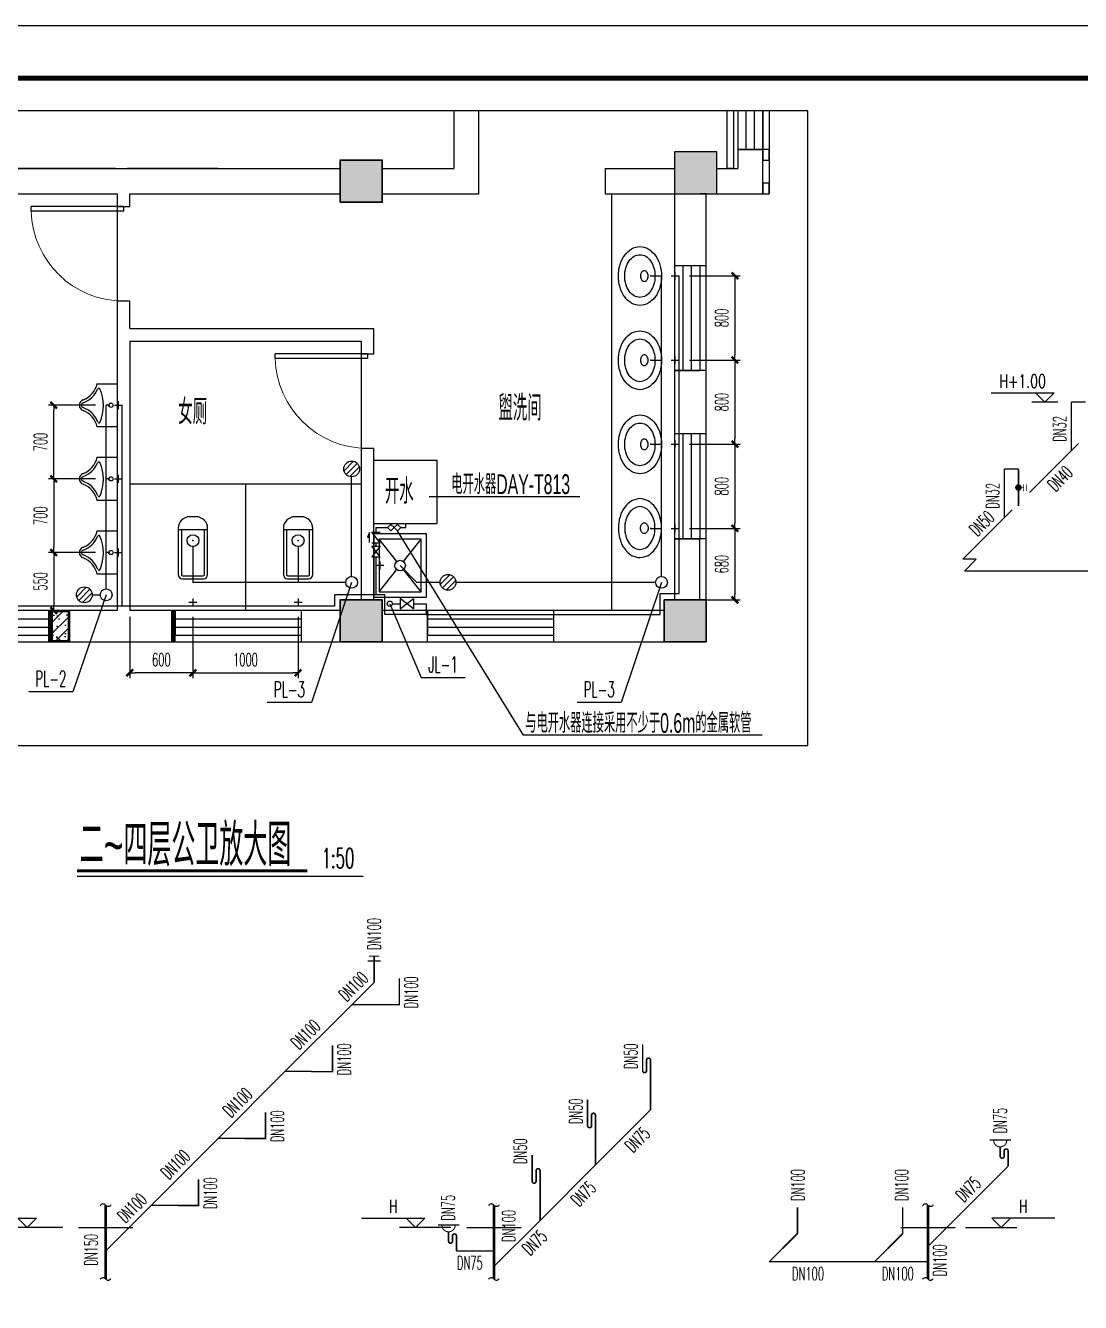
# Model space of a CAD drawing. Header units: inches. Extents: x -1293886 to -986005, y -15154 to 203628.
# Drawn here: x -1178887 to -1158825, y 82162 to 106437 of the extents above; entities that cross this region are included whole.
import ezdxf
from ezdxf.enums import TextEntityAlignment as Align

# ---------------------------------------------------------------- set-up
doc = ezdxf.new("R2010")
doc.units = ezdxf.units.IN
doc.header["$LTSCALE"] = 100
doc.header["$MEASUREMENT"] = 0
doc.linetypes.add('CONTINOUS', pattern=[0])
doc.layers.get('0').update_dxf_attribs({"color": 252})
doc.layers.add('COLU', color=2, linetype='Continuous', lineweight=30)
doc.layers.add('COLU-HATCH', color=7, linetype='Continuous', lineweight=25, true_color=0x5b5b5b)
doc.layers.add('nb-plugin', color=7, linetype='Continuous', true_color=0xffffff)
for name, color, linetype in [('PUB_HATCH', 8, 'Continuous'), ('PUB_WALL', 9, 'Continuous'), ('TK', 142, 'Continuous'), ('W_DIM', 4, 'Continuous'), ('W_DIM_EV', 4, 'Continuous'), ('WCSB', 7, 'Continuous'), ('WP_G', 3, 'Continuous'), ('WP_G_DN', 4, 'Continuous'), ('WP_G_LGBH', 4, 'Continuous'), ('WP_G_PJ', 7, 'Continuous'), ('WP_P', 2, 'Continuous'), ('WP_P_DN', 4, 'Continuous'), ('WP_P_LGBH', 4, 'Continuous'), ('WP_P_PJ', 7, 'Continuous'), ('WP_P_PJ_DN', 4, 'Continuous'), ('WZ', 6, 'Continuous')]:
    doc.layers.add(name, color=color, linetype=linetype)
doc.styles.add('C3', font='SIMPLEX.SHX', dxfattribs={"width": 0.7, "bigfont": 'HZTXT.SHX'})
doc.styles.add('DIM_FONT', font='bzxw.shx', dxfattribs={"width": 0.55, "bigfont": 'bzhz.shx'})
doc.styles.add('DXF', font='bzxw.shx', dxfattribs={"width": 0.7, "bigfont": 'bzhz.shx'})
doc.styles.add('HZ', font='SIMPLEX.SHX', dxfattribs={"width": 0.55, "bigfont": 'HZTXT.SHX'})
doc.styles.add('HZ2', font='ROMAND.SHX', dxfattribs={"width": 0.7, "bigfont": 'HZTXT.SHX'})
doc.styles.get("Standard").update_dxf_attribs({"font": 'txt.shx', "bigfont": 'bzhz.shx'})
doc.dimstyles.new('ISO-25$0', dxfattribs={"dimtxt": 150, "dimasz": 30, "dimexe": 0, "dimexo": 0, "dimgap": 50, "dimtad": 1, "dimdec": 0, "dimtxsty": 'Standard', "dimblk": 'ARCHTICK', "dimcen": 2.5, "dimdle": 20, "dimadec": 0, "dimazin": 0, "dimtfac": 1, "dimtdec": 0, "dimtmove": 0, "dimatfit": 3, "dimldrblk": 'ARCHTICK', "dimfxl": 0, "dimlwe": 25, "dimarcsym": 0})

# ---------------------------------------------------------------- blocks, each defined once
blk = doc.blocks.new('$LIGUAN')
at = {"color": 0, "linetype": 'Continuous'}
blk.add_circle((0, 0), 0.5, dxfattribs=at)
at = {"color": 0, "flags": 1}
for tag in ['THICK', 'BG_D', 'BG_T']:
    blk.add_attdef(tag, (0, 0), '', height=0.0001, dxfattribs=at)
blk = doc.blocks.new('$WC_10')
for p, q in [((-205, 0), (-205, 191)), ((205, 191), (205, 0)), ((205, 0), (-205, 0))]:
    blk.add_line(p, q)
blk.add_circle((0, 60), 20)
for centre, radius, start, end in [((-243, 391), 203, 280.7106, 340.7361), ((-243, 401), 233, 290.4941, 340.7361), ((0, 306), 54, 90.2223, 160.7361), ((0, 316), 24, 90.5002, 160.7361), ((0, 306), 54, 19.2639, 89.7777), ((0, 316), 24, 19.2639, 89.4998), ((243, 401), 233, 199.2639, 248.1394), ((243, 391), 203, 199.2639, 259.2894), ((-158, 173), 10, 110.4941, 246.6675), ((-5, 526), 395, 246.6675, 294.1084), ((152, 175), 10, 294.1084, 68.1394)]:
    blk.add_arc(centre, radius, start, end)
at = {"style": 'HZ', "width": 0.7, "flags": 1}
for tag in ['UNIT', 'WHAT', 'SPEC']:
    blk.add_attdef(tag, (0, 0), '', height=0.001, dxfattribs=at)
blk = doc.blocks.new('$WC_7')
for p, q in [((-39, 281), (-250, 450)), ((250, 450), (39, 281)), ((-39, 219), (-250, 50)), ((250, 50), (39, 219))]:
    blk.add_line(p, q)
for points in [[(-300, 500), (-300, 0), (300, 0), (300, 500)], [(-250, 450), (-250, 50), (250, 50), (250, 450)]]:
    blk.add_lwpolyline(points, close=True)
blk.add_circle((0, 250), 50)
at = {"style": 'HZ', "width": 0.7, "flags": 1}
for tag in ['UNIT', 'WHAT', 'SPEC']:
    blk.add_attdef(tag, (0, 0), '', height=0.01, dxfattribs=at)
blk = doc.blocks.new('$WC_3')
for points in [[(-2, 0, -0.098491), (-109, 16, -0.098491), (-200, 60, -0.098491), (-261, 127, -0.098491), (-282, 205, -0.098491), (-261, 284, -0.098491), (-200, 350, -0.098491), (-109, 394, -0.098491), (-2, 410, -0.098491), (105, 394, -0.098491), (196, 350, -0.098491), (257, 284, -0.098491), (278, 205, -0.098491), (257, 127, -0.098491), (196, 60, -0.098491), (105, 16, -0.098491), (-2, 0, -0.098491)], [(-2, 62, -0.095127), (-80, 73, -0.097034), (-146, 104, -0.099857), (-190, 150, -0.10195), (-206, 205, -0.10195), (-190, 260, -0.099857), (-146, 307, -0.097034), (-80, 338, -0.095127), (-2, 349, -0.095127), (76, 338, -0.097034), (142, 307, -0.099857), (186, 260, -0.10195), (201, 205, -0.10195), (186, 150, -0.099857), (142, 104, -0.097034), (76, 73, -0.095127), (-2, 62, -0.095127)]]:
    blk.add_lwpolyline(points, format="xyb")
blk.add_lwpolyline([(49, 164, 0.12943), (45, 178, 0.10639), (34, 190, 0.084582), (18, 198, 0.073745), (-2, 201, 0.073745), (-22, 198, 0.084582), (-38, 190, 0.10639), (-49, 178, 0.12943), (-53, 164, 0.12943), (-49, 150, 0.10639), (-38, 138, 0.084582), (-22, 130, 0.073745), (-2, 127, 0.073745), (18, 130, 0.084582), (34, 138, 0.10639), (45, 150, 0.12943)], format="xyb", close=True)
at = {"style": 'HZ', "width": 0.7, "flags": 1}
for tag in ['WHAT', 'SPEC', 'UNIT']:
    blk.add_attdef(tag, (-4, 0), '', height=0.001, dxfattribs=at)
blk = doc.blocks.new('$WC_9')
for p, q in [((30, 890), (-30, 890)), ((-140, 780), (-140, 340)), ((-140, 770), (140, 770)), ((-110, 770), (-110, 340)), ((110, 340), (110, 770)), ((140, 340), (140, 780)), ((-100, 330), (100, 330)), ((-100, 300), (100, 300))]:
    blk.add_line(p, q)
for centre, radius, start, end in [((-30, 780), 110, 90, 180), ((30, 780), 110, 0, 90), ((-100, 340), 40, 180, 270), ((-100, 340), 10, 180, 270), ((100, 340), 10, 270, 0), ((100, 340), 40, 270, 0)]:
    blk.add_arc(centre, radius, start, end)
at = {"style": 'HZ', "width": 0.7, "flags": 1}
for tag in ['UNIT', 'WHAT', 'SPEC']:
    blk.add_attdef(tag, (0, 0), '', height=0.001, dxfattribs=at)
blk = doc.blocks.new('$PS001_0')
for p, q in [((-0.485, -0.123), (0.123, 0.485)), ((-0.354, -0.354), (0.354, 0.354)), ((-0.118, -0.486), (0.486, 0.118))]:
    blk.add_line(p, q)
blk.add_circle((0, 0), 0.5)
at = {"style": 'HZ', "width": 0.7, "flags": 1}
for tag, p in [('UNIT', (0, 0)), ('SPEC', (0, -0.002)), ('WHAT', (0, -0.003))]:
    blk.add_attdef(tag, p, '', height=0.001, dxfattribs=at)
blk = doc.blocks.new('$TCHSYS$WIN2D')
for p, q in [((-0.5, 0.5), (0.5, 0.5)), ((-0.5, 0.5), (-0.5, -0.5)), ((0.5, 0.5), (0.5, -0.5)), ((0.5, 0.167), (-0.5, 0.167)), ((0.5, -0.167), (-0.5, -0.167)), ((-0.5, -0.5), (0.5, -0.5))]:
    blk.add_line(p, q)
blk = doc.blocks.new('_FZH')
blk.add_lwpolyline([(-0.5, -0.5), (0.5, -0.5), (0.5, 0.5), (-0.5, 0.5)], close=True)
at = {"layer": 'PUB_HATCH'}
blk.add_solid([(-0.5, -0.5), (0.5, -0.5), (-0.5, 0.5), (0.5, 0.5)], dxfattribs=at)
blk = doc.blocks.new('$DorLib2D$00000001')
for p, q in [((0.45, 0.975), (0.5, 0.975)), ((0.45, 0), (0.45, 0.975)), ((0.5, 0), (0.5, 0.975)), ((0.5, 0), (0.45, 0))]:
    blk.add_line(p, q)
at = {"lineweight": 13}
blk.add_arc((0.475, 0), 0.975, 91.4693, 180, dxfattribs=at)
blk = doc.blocks.new('$PS005_0')
blk.add_point((0, 0))
blk = doc.blocks.new('$VA036_1')
for points in [[(-0.25, -0.25), (0, 0), (-0.25, 0.25), (-0.5, 0)], [(0.25, -0.25), (0.5, 0), (0.25, 0.25), (0, 0)]]:
    blk.add_lwpolyline(points, close=True)
at = {"flags": 1}
for tag in ['UNIT', 'WHAT', 'SPEC']:
    blk.add_attdef(tag, (0, 0), '', height=0.00000236, dxfattribs=at)
blk = doc.blocks.new('$GS001_0')
for p, q in [((-1, 0), (0, 0)), ((-0.5, -0.5), (-0.5, 0.5))]:
    blk.add_line(p, q)
at = {"width": 0.7, "flags": 1}
for tag in ['UNIT', 'SPEC', 'WHAT']:
    blk.add_attdef(tag, (0, 0), '', height=0.001, dxfattribs=at)
blk = doc.blocks.new('$VA002_1')
blk.add_lwpolyline([(-0.5, 0.4), (-0.5, -0.4), (0.5, 0.4), (0.5, -0.4)], close=True)
at = {"style": 'C3', "width": 0.75, "flags": 1}
for tag, p in [('UNIT', (0, 0)), ('SPEC', (0, -0.002)), ('WHAT', (0, -0.003))]:
    blk.add_attdef(tag, p, '', height=0.001, dxfattribs=at)
blk = doc.blocks.new('$GS015_0')
for p, q in [((-1, 0), (0, 0)), ((-0.5, -0.5), (-0.5, 0.5))]:
    blk.add_line(p, q)
at = {"style": 'HZ', "width": 0.7, "flags": 1}
for tag in ['UNIT', 'SPEC', 'WHAT']:
    blk.add_attdef(tag, (0, 0), '', height=0.001, dxfattribs=at)
blk = doc.blocks.new('$GS011_0')
for p, q in [((-1, 0), (0, 0)), ((-0.5, -0.5), (-0.5, 0.5))]:
    blk.add_line(p, q)
at = {"width": 0.7, "flags": 1}
for tag in ['UNIT', 'SPEC', 'WHAT']:
    blk.add_attdef(tag, (0, 0), '', height=0.001, dxfattribs=at)
blk = doc.blocks.new('$PS012_0')
blk.add_point((0, 0))
blk = doc.blocks.new('$dimbk')
blk.add_line((0, 0), (-1, 0))
at = {"const_width": 0.45}
blk.add_lwpolyline([(-0.64, -0.64), (0.64, 0.64)], dxfattribs=at)
blk = doc.blocks.new('*D452')
at = {"layer": 'Defpoints', "color": 0}
for p in [(-1176904, 95397), (-1175704, 95397), (-1176904, 94131)]:
    blk.add_point(p, dxfattribs=at)
at = {"layer": 'W_DIM', "lineweight": -2}
for p, q in [((-1176904, 95197), (-1176904, 94031)), ((-1175704, 95197), (-1175704, 94031)), ((-1175804, 94131), (-1176804, 94131))]:
    blk.add_line(p, q, dxfattribs=at)
at = {"layer": 'W_DIM', "lineweight": -2, "xscale": 100, "yscale": 100, "zscale": 100, "rotation": 180}
blk.add_blockref('$dimbk', (-1176904, 94131), dxfattribs=at)
at = {"layer": 'W_DIM', "lineweight": -2, "xscale": 100, "yscale": 100, "zscale": 100}
blk.add_blockref('$dimbk', (-1175704, 94131), dxfattribs=at)
at = {"layer": 'W_DIM', "color": 0, "insert": (-1176304, 94381), "char_height": 250, "attachment_point": 5, "style": 'HZ'}
blk.add_mtext('600', dxfattribs=at)
blk = doc.blocks.new('*D453')
at = {"layer": 'Defpoints', "color": 0}
for p in [(-1175704, 95397), (-1173704, 95397), (-1173704, 94131)]:
    blk.add_point(p, dxfattribs=at)
at = {"layer": 'W_DIM', "lineweight": -2}
for p, q in [((-1175704, 95197), (-1175704, 94031)), ((-1173704, 95197), (-1173704, 94031)), ((-1175604, 94131), (-1173804, 94131))]:
    blk.add_line(p, q, dxfattribs=at)
at = {"layer": 'W_DIM', "lineweight": -2, "xscale": 100, "yscale": 100, "zscale": 100, "rotation": 180}
blk.add_blockref('$dimbk', (-1175704, 94131), dxfattribs=at)
at = {"layer": 'W_DIM', "lineweight": -2, "xscale": 100, "yscale": 100, "zscale": 100}
blk.add_blockref('$dimbk', (-1173704, 94131), dxfattribs=at)
at = {"layer": 'W_DIM', "color": 0, "insert": (-1174704, 94381), "char_height": 250, "attachment_point": 5, "style": 'HZ'}
blk.add_mtext('1000', dxfattribs=at)
blk = doc.blocks.new('*D454')
at = {"layer": 'Defpoints', "color": 0}
for p in [(-1177355, 97819), (-1178351, 96419), (-1177355, 96419)]:
    blk.add_point(p, dxfattribs=at)
at = {"layer": 'W_DIM', "lineweight": -2}
for p, q in [((-1177555, 97819), (-1178451, 97819)), ((-1178351, 97719), (-1178351, 96519)), ((-1177555, 96419), (-1178451, 96419))]:
    blk.add_line(p, q, dxfattribs=at)
at = {"layer": 'W_DIM', "lineweight": -2, "xscale": 100, "yscale": 100, "zscale": 100}
for p, rotation in [((-1178351, 97819), 90), ((-1178351, 96419), 270)]:
    blk.add_blockref('$dimbk', p, dxfattribs=dict(at, rotation=rotation))
at = {"layer": 'W_DIM', "color": 0, "insert": (-1178601, 97119), "char_height": 250, "attachment_point": 5, "rotation": 90, "style": 'HZ'}
blk.add_mtext('700', dxfattribs=at)
blk = doc.blocks.new('*D455')
at = {"layer": 'Defpoints', "color": 0}
for p in [(-1178351, 99219), (-1177355, 99219), (-1177355, 97819)]:
    blk.add_point(p, dxfattribs=at)
at = {"layer": 'W_DIM', "lineweight": -2}
for p, q in [((-1177555, 99219), (-1178451, 99219)), ((-1178351, 97919), (-1178351, 99119)), ((-1177555, 97819), (-1178451, 97819))]:
    blk.add_line(p, q, dxfattribs=at)
at = {"layer": 'W_DIM', "lineweight": -2, "xscale": 100, "yscale": 100, "zscale": 100}
for p, rotation in [((-1178351, 99219), 90), ((-1178351, 97819), 270)]:
    blk.add_blockref('$dimbk', p, dxfattribs=dict(at, rotation=rotation))
at = {"layer": 'W_DIM', "color": 0, "insert": (-1178601, 98519), "char_height": 250, "attachment_point": 5, "rotation": 90, "style": 'HZ'}
blk.add_mtext('700', dxfattribs=at)
blk = doc.blocks.new('*D456')
at = {"layer": 'Defpoints', "color": 0}
for p in [(-1177555, 96419), (-1178351, 95318), (-1177555, 95318)]:
    blk.add_point(p, dxfattribs=at)
at = {"layer": 'W_DIM', "lineweight": -2}
for p, q in [((-1177755, 96419), (-1178451, 96419)), ((-1178351, 96319), (-1178351, 95418)), ((-1177755, 95318), (-1178451, 95318))]:
    blk.add_line(p, q, dxfattribs=at)
at = {"layer": 'W_DIM', "lineweight": -2, "xscale": 100, "yscale": 100, "zscale": 100}
for p, rotation in [((-1178351, 96419), 90), ((-1178351, 95318), 270)]:
    blk.add_blockref('$dimbk', p, dxfattribs=dict(at, rotation=rotation))
at = {"layer": 'W_DIM', "color": 0, "insert": (-1178601, 95869), "char_height": 250, "attachment_point": 5, "rotation": 90, "style": 'HZ'}
blk.add_mtext('550', dxfattribs=at)
blk = doc.blocks.new('$GS002_0')
for p, q in [((-1, 0), (0, 0)), ((-0.5, -0.5), (-0.5, 0.5))]:
    blk.add_line(p, q)
at = {"width": 0.7, "flags": 1}
for tag in ['UNIT', 'SPEC', 'WHAT']:
    blk.add_attdef(tag, (0, 0), '', height=0.001, dxfattribs=at)
blk = doc.blocks.new('$PS007_0')
blk.add_point((0, 0))
blk = doc.blocks.new('$VA005_1')
for p, q in [((-0.48, 0.6), (0.47, 0.6)), ((0.47, 0.6), (0.03, 0.8)), ((0.03, 0.8), (0.03, 0.59))]:
    blk.add_line(p, q)
blk.add_lwpolyline([(-0.5, 0.4), (-0.5, -0.4), (0.5, 0.4), (0.5, -0.4)])
at = {"width": 0.7, "flags": 1}
for tag in ['UNIT', 'WHAT', 'SPEC']:
    blk.add_attdef(tag, (0, 0), '', height=0.001, dxfattribs=at)
blk = doc.blocks.new('*D457')
at = {"layer": 'Defpoints', "color": 0}
for p in [(-1166459, 101678), (-1166459, 100078), (-1165397, 100078)]:
    blk.add_point(p, dxfattribs=at)
at = {"layer": 'W_DIM', "lineweight": -2}
for p, q in [((-1166259, 101678), (-1165297, 101678)), ((-1165397, 101578), (-1165397, 100178)), ((-1166259, 100078), (-1165297, 100078))]:
    blk.add_line(p, q, dxfattribs=at)
at = {"layer": 'W_DIM', "lineweight": -2, "xscale": 100, "yscale": 100, "zscale": 100}
for p, rotation in [((-1165397, 101678), 90), ((-1165397, 100078), 270)]:
    blk.add_blockref('$dimbk', p, dxfattribs=dict(at, rotation=rotation))
at = {"layer": 'W_DIM', "color": 0, "insert": (-1165647, 100878), "char_height": 250, "attachment_point": 5, "rotation": 90, "style": 'HZ'}
blk.add_mtext('800', dxfattribs=at)
blk = doc.blocks.new('*D458')
at = {"layer": 'Defpoints', "color": 0}
for p in [(-1166459, 100078), (-1166459, 98478), (-1165397, 98478)]:
    blk.add_point(p, dxfattribs=at)
at = {"layer": 'W_DIM', "lineweight": -2}
for p, q in [((-1166259, 100078), (-1165297, 100078)), ((-1165397, 99978), (-1165397, 98578)), ((-1166259, 98478), (-1165297, 98478))]:
    blk.add_line(p, q, dxfattribs=at)
at = {"layer": 'W_DIM', "lineweight": -2, "xscale": 100, "yscale": 100, "zscale": 100}
for p, rotation in [((-1165397, 100078), 90), ((-1165397, 98478), 270)]:
    blk.add_blockref('$dimbk', p, dxfattribs=dict(at, rotation=rotation))
at = {"layer": 'W_DIM', "color": 0, "insert": (-1165647, 99278), "char_height": 250, "attachment_point": 5, "rotation": 90, "style": 'HZ'}
blk.add_mtext('800', dxfattribs=at)
blk = doc.blocks.new('*D459')
at = {"layer": 'Defpoints', "color": 0}
for p in [(-1166459, 98478), (-1166459, 96878), (-1165397, 96878)]:
    blk.add_point(p, dxfattribs=at)
at = {"layer": 'W_DIM', "lineweight": -2}
for p, q in [((-1166259, 98478), (-1165297, 98478)), ((-1165397, 98378), (-1165397, 96978)), ((-1166259, 96878), (-1165297, 96878))]:
    blk.add_line(p, q, dxfattribs=at)
at = {"layer": 'W_DIM', "lineweight": -2, "xscale": 100, "yscale": 100, "zscale": 100}
for p, rotation in [((-1165397, 98478), 90), ((-1165397, 96878), 270)]:
    blk.add_blockref('$dimbk', p, dxfattribs=dict(at, rotation=rotation))
at = {"layer": 'W_DIM', "color": 0, "insert": (-1165647, 97678), "char_height": 250, "attachment_point": 5, "rotation": 90, "style": 'HZ'}
blk.add_mtext('800', dxfattribs=at)
blk = doc.blocks.new('*D460')
at = {"layer": 'Defpoints', "color": 0}
for p in [(-1166459, 96878), (-1166459, 95518), (-1165397, 95518)]:
    blk.add_point(p, dxfattribs=at)
at = {"layer": 'W_DIM', "lineweight": -2}
for p, q in [((-1166259, 96878), (-1165297, 96878)), ((-1165397, 96778), (-1165397, 95618)), ((-1166259, 95518), (-1165297, 95518))]:
    blk.add_line(p, q, dxfattribs=at)
at = {"layer": 'W_DIM', "lineweight": -2, "xscale": 100, "yscale": 100, "zscale": 100}
for p, rotation in [((-1165397, 96878), 90), ((-1165397, 95518), 270)]:
    blk.add_blockref('$dimbk', p, dxfattribs=dict(at, rotation=rotation))
at = {"layer": 'W_DIM', "color": 0, "insert": (-1165647, 96198), "char_height": 250, "attachment_point": 5, "rotation": 90, "style": 'HZ'}
blk.add_mtext('680', dxfattribs=at)
blk = doc.blocks.new('$PS003_1')
for points, const_width in [([(-100, 500), (100, 500)], 20), ([(0, 500), (0, 0)], 30), ([(-125, 407), (125, 407)], 20)]:
    blk.add_lwpolyline(points, dxfattribs=dict(const_width=const_width))
at = {"style": 'HZ', "width": 0.7, "flags": 1}
for tag in ['UNIT', 'WHAT', 'SPEC']:
    blk.add_attdef(tag, (0, 0), '', height=0.001, dxfattribs=at)
blk = doc.blocks.new('$GS015_2')
for points, const_width in [([(0, 0), (0, -700)], 30), ([(0, -350), (100, -350)], 10), ([(100, -290), (100, -420)], 15), ([(150, -290), (150, -420)], 15)]:
    blk.add_lwpolyline(points, dxfattribs=dict(const_width=const_width))
at = {"const_width": 62.5}
blk.add_lwpolyline([(-1, -380, 1), (-1, -317, 1)], format="xyb", close=True, dxfattribs=at)
at = {"flags": 1}
for tag in ['UNIT', 'WHAT', 'SPEC']:
    blk.add_attdef(tag, (0, 0), '', height=0.001, dxfattribs=at)
blk = doc.blocks.new('$BG_1')
blk.add_lwpolyline([(10.23, 1.77), (-1.77, 1.77), (0, 0), (1.77, 1.77)])
at = {"style": 'HZ', "width": 0.7}
blk.add_attdef('BG', text='', height=2.5, dxfattribs=at).set_placement((4.22, 2.77), align=Align.CENTER)
blk = doc.blocks.new('$DGFH')
blk.add_lwpolyline([(0.07, -1.01, -0.575183), (0, 0, 0.604745), (-0.11, 1.01, 16.924828)], format="xyb")
blk = doc.blocks.new('$PS015_1')
at = {"const_width": 30}
blk.add_lwpolyline([(0, 0), (400, 0), (400, 500)], dxfattribs=at)
blk = doc.blocks.new('$PS007_2')
at = {"const_width": 30}
blk.add_lwpolyline([(0, 0), (0, 946, 1), (-75, 946), (-75, 746, -1), (-150, 746), (-150, 1244)], format="xyb", dxfattribs=at)
blk = doc.blocks.new('$PS020_1')
blk.add_line((-348, 500), (52, 500))
for points, const_width in [([(-275, 500, 1.067664), (-25, 500)], 20), ([(0, 0), (0, 288, 1), (-75, 288), (-75, 188, -1), (-150, 188), (-150, 367)], 30)]:
    blk.add_lwpolyline(points, format="xyb", dxfattribs=dict(const_width=const_width))
at = {"style": 'HZ', "width": 0.7, "flags": 1}
for tag in ['UNIT', 'WHAT', 'SPEC']:
    blk.add_attdef(tag, (0, 0), '', height=0.001, dxfattribs=at)
blk = doc.blocks.new('$PS015_3')
at = {"const_width": 30}
blk.add_lwpolyline([(0, 0), (283, 283), (283, 783)], dxfattribs=at)
blk = doc.blocks.new('nb-594-420-1-100-fcad1de8-10a4-49cb-aec2-0e0b03f73acf')
at = {"layer": 'W_DIM', "color": 7, "true_color": 0xffffff}
blk.add_lwpolyline([(0, 0), (0, 42000), (59400, 42000), (59400, 0)], close=True, dxfattribs=at)

msp = doc.modelspace()

# ---------------------------------------------------------------- hatches: boundary and pattern name
at = {"transparency": 33554687}
msp.add_hatch(color=256, dxfattribs=at).paths.add_polyline_path([(-1166543.6, 103238.5), (-1165743.6, 103238.5), (-1165743.6, 104038.5), (-1166543.6, 104038.5)], flags=0)
at = {"layer": 'COLU-HATCH', "transparency": 33554687}
for points in [[(-1172903.6, 103078.5), (-1172103.6, 103078.5), (-1172103.6, 103878.5), (-1172903.6, 103878.5)], [(-1172903.6, 94718.5), (-1172103.6, 94718.5), (-1172103.6, 95518.5), (-1172903.6, 95518.5)], [(-1166743.6, 94718.5), (-1165943.6, 94718.5), (-1165943.6, 95518.5), (-1166743.6, 95518.5)]]:
    msp.add_hatch(color=256, dxfattribs=at).paths.add_polyline_path(points, flags=0)
at = {"layer": 'PUB_WALL'}
h = msp.add_hatch(dxfattribs=at)
h.set_pattern_fill('钢筋混凝土', color=256, scale=60)
h.set_pattern_definition([(45, (-3692837.03, 1427439.95), (-106.066017, 106.066017), []), (50, (-3692837.03, 1427439.95), (430.35611, -37.65128), [45, -495]), (355, (-3692837.03, 1427439.95), (-83.2508, 451.31528), [36, -396]), (100.4514, (-3692801.17, 1427436.8), (347.10563, 413.663725), [38.244114, -420.68527]), (46.1842, (-3692837.03, 1427559.95), (640.34463, -99.31141), [67.5, -742.5]), (96.6356, (-3692783.67, 1427551.7), (560.79762, 584.47072), [57.36617, -631.0278]), (351.1842, (-3692837, 1427559.95), (560.79717, 584.47116), [54, -594]), (21, (-3692777.03, 1427529.95), (358.14423, -241.571334), [45, -495]), (326, (-3692777.03, 1427529.95), (145.9892, 435.09003), [36, -396]), (71.4514, (-3692747.2, 1427509.8), (504.13358, 193.5183), [38.244114, -420.68527]), (37.5, (-3692837.03, 1427439.95), (7.295913, 199.736312), [0, -391.2, 0, -402, 0, -397.5]), (7.5, (-3692837.03, 1427439.95), (157.841722, 236.647027), [0, -229.2, 0, -382.2, 0, -151.5]), (327.5, (-3692970.83, 1427439.95), (320.293462, -13.532923), [0, -150, 0, -468, 0, -621]), (317.5, (-3693030.83, 1427439.95), (349.911702, 60.06299), [0, -195, 0, -310.8, 0, -441])])
h.paths.add_polyline_path([(-1178063.6, 95298.5), (-1178063.6, 94738.5), (-1178423.6, 94738.5), (-1178423.6, 95298.5)])

# ---------------------------------------------------------------- linework, layer by layer
for p, q in [((-1170743.6, 104812.8), (-1170743.6, 103718.5)), ((-1170263.6, 103238.5), (-1170263.6, 104812.8)), ((-1165541.8, 103718.5), (-1165541.8, 104812.8)), ((-1165421.8, 104812.8), (-1165421.8, 103718.5)), ((-1164863.6, 103238.5), (-1164863.6, 104812.8)), ((-1164743.6, 104812.8), (-1164743.6, 103238.6)), ((-1165343.6, 104078.5), (-1165343.6, 103718.5)), ((-1164863.6, 104078.5), (-1165343.6, 104078.5)), ((-1164863.6, 103238.5), (-1164863.6, 104078.5)), ((-1182943.6, 103718.5), (-1176903.6, 103718.5)), ((-1177174.3, 103718.5), (-1180263.6, 103718.5)), ((-1175223.6, 103718.5), (-1176948.4, 103718.5)), ((-1176903.6, 103718.5), (-1172903.6, 103718.5)), ((-1172103.6, 103718.5), (-1170743.6, 103718.5)), ((-1167863.9, 103718.5), (-1167863.9, 103238.5)), ((-1167863.9, 103718.5), (-1166543.6, 103718.5)), ((-1165743.6, 103718.5), (-1165343.6, 103718.5)), ((-1165421.8, 103718.5), (-1165541.8, 103718.5)), ((-1182943.6, 103238.5), (-1177143.6, 103238.5)), ((-1177143.6, 103238.5), (-1177143.6, 102998.5)), ((-1176903.6, 103238.5), (-1172903.6, 103238.5)), ((-1176903.6, 102998.5), (-1176903.6, 103238.5)), ((-1172103.6, 103238.5), (-1170263.6, 103238.5)), ((-1167863.9, 103238.5), (-1166543.6, 103238.5)), ((-1167743.6, 103238.5), (-1167743.6, 95318.5)), ((-1166543.6, 103238.5), (-1166543.6, 101878.4)), ((-1166063.6, 103238.4), (-1166063.6, 103238.5)), ((-1165943.6, 103238.4), (-1166063.6, 103238.4)), ((-1165943.6, 94718.5), (-1165943.6, 103238.5)), ((-1165943.6, 103238.5), (-1164863.6, 103238.5)), ((-1165943.6, 101878.4), (-1165943.6, 103238.4)), ((-1165743.6, 103238.5), (-1164863.6, 103238.5)), ((-1177143.6, 102998.5), (-1177143.6, 101198.5)), ((-1177143.6, 102998.5), (-1176903.6, 102998.5)), ((-1166543.6, 101878.4), (-1166063.6, 101878.4)), ((-1166063.6, 101878.4), (-1165943.6, 101878.4)), ((-1177143.6, 101198.5), (-1177143.6, 100678.5)), ((-1176903.6, 101198.5), (-1177143.6, 101198.5)), ((-1176903.6, 100678.5), (-1176903.6, 101198.5)), ((-1177143.6, 100678.5), (-1177143.6, 95318.5)), ((-1176903.6, 100678.5), (-1172263.6, 100678.5)), ((-1172263.6, 100198.5), (-1172263.6, 100678.5)), ((-1176903.6, 100438.5), (-1176903.6, 95318.5)), ((-1176903.6, 100438.5), (-1172503.6, 100438.5)), ((-1172503.6, 100438.5), (-1172503.6, 100198.5)), ((-1172503.6, 100198.5), (-1172503.6, 98398.5)), ((-1172503.6, 100198.5), (-1172263.6, 100198.5)), ((-1166543.6, 99878.4), (-1166543.6, 98678.4)), ((-1166063.6, 99878.4), (-1166543.6, 99878.4)), ((-1165943.6, 99878.4), (-1166063.6, 99878.4)), ((-1165943.6, 98678.4), (-1165943.6, 99878.4)), ((-1166543.6, 98678.4), (-1166063.6, 98678.4)), ((-1166063.6, 98678.4), (-1165943.6, 98678.4)), ((-1172503.6, 98398.5), (-1172503.6, 95518.5)), ((-1172263.6, 98398.5), (-1172503.6, 98398.5)), ((-1172263.6, 95518.5), (-1172263.6, 98398.5)), ((-1166543.6, 96678.4), (-1166543.6, 95518.5)), ((-1166063.6, 96678.4), (-1166543.6, 96678.4)), ((-1165943.6, 96678.4), (-1166063.6, 96678.4)), ((-1166063.6, 95518.5), (-1166063.6, 96678.4)), ((-1165943.6, 95518.5), (-1165943.6, 96678.4)), ((-1178443.6, 95318.5), (-1178443.6, 95078.5)), ((-1177143.6, 95318.5), (-1178443.6, 95318.5)), ((-1176043.6, 95318.5), (-1176903.6, 95318.5)), ((-1176043.6, 95078.5), (-1176043.6, 95318.5)), ((-1173643.6, 95318.5), (-1173643.6, 94838.5)), ((-1172903.6, 95318.5), (-1173643.6, 95318.5)), ((-1171243.6, 95318.5), (-1172103.6, 95318.5)), ((-1171243.6, 94838.5), (-1171243.6, 95318.5)), ((-1168843.6, 95318.5), (-1168843.6, 94838.5)), ((-1166743.6, 95318.5), (-1168843.6, 95318.5)), ((-1183743.7, 94718.5), (-1165943.6, 94718.5)), ((-1178443.6, 94838.5), (-1178443.6, 94718.5)), ((-1178443.6, 94718.5), (-1176043.6, 94718.5)), ((-1176043.6, 94718.5), (-1176043.6, 94838.5)), ((-1173643.6, 94838.5), (-1173643.6, 94718.5)), ((-1173643.6, 94718.5), (-1172903.6, 94718.5)), ((-1172103.6, 94718.5), (-1171243.6, 94718.5)), ((-1171243.6, 94718.5), (-1171243.6, 94838.5)), ((-1168843.6, 94838.5), (-1168843.6, 94718.5)), ((-1168843.6, 94718.5), (-1166743.6, 94718.5))]:
    msp.add_line(p, q)
at = {"extrusion": (0, 0, -1)}
for p, q in [((-1165343.6, 104812.8), (-1165343.6, 104078.5)), ((-1165183.6, 104078.5), (-1165183.6, 104812.8)), ((-1165023.6, 104078.5), (-1165023.6, 104812.8)), ((-1164863.6, 104812.8), (-1164863.6, 104078.5)), ((-1165343.6, 104078.5), (-1164863.6, 104078.5))]:
    msp.add_line(p, q, dxfattribs=at)
for points in [[(-1185688.6, 104812.8), (-1185688.6, 92751), (-1164009.4, 92751), (-1164009.4, 104812.8)], [(-1166543.6, 103238.5), (-1165743.6, 103238.5), (-1165743.6, 104038.5), (-1166543.6, 104038.5)]]:
    msp.add_lwpolyline(points, close=True)
for points in [[(-1164863.6, 103878.5), (-1164743.6, 103878.5), (-1164743.6, 104078.5), (-1164863.6, 104078.5), (-1164863.6, 103878.5)], [(-1164863.6, 103238.6), (-1164743.6, 103238.6), (-1164743.6, 103438.6), (-1164863.6, 103438.6), (-1164863.6, 103238.6)]]:
    msp.add_lwpolyline(points)
at = {"const_width": 80}
for points in [[(-1178403.6, 95318.5), (-1178403.6, 94718.5)], [(-1176083.6, 95318.5), (-1176083.6, 94718.5)]]:
    msp.add_lwpolyline(points, dxfattribs=at)
at = {"layer": 'COLU'}
for points in [[(-1172903.6, 103078.5), (-1172103.6, 103078.5), (-1172103.6, 103878.5), (-1172903.6, 103878.5)], [(-1172903.6, 94718.5), (-1172103.6, 94718.5), (-1172103.6, 95518.5), (-1172903.6, 95518.5)], [(-1166743.6, 94718.5), (-1165943.6, 94718.5), (-1165943.6, 95518.5), (-1166743.6, 95518.5)]]:
    msp.add_lwpolyline(points, close=True, dxfattribs=at)
at = {"layer": 'PUB_WALL'}
for p, q in [((-1178443.6, 94718.5), (-1178443.6, 95318.5)), ((-1178043.6, 94718.5), (-1178043.6, 95318.5)), ((-1178443.6, 94718.5), (-1178443.6, 94838.5)), ((-1178443.6, 94718.5), (-1178043.6, 94718.5))]:
    msp.add_line(p, q, dxfattribs=at)
at = {"layer": 'PUB_WALL', "const_width": 40}
msp.add_lwpolyline([(-1178063.6, 95298.5), (-1178063.6, 94738.5), (-1178423.6, 94738.5), (-1178423.6, 95298.5)], close=True, dxfattribs=at)
at = {"layer": 'TK'}
msp.add_lwpolyline([(-1189749.6, 64437.1), (-1189749.6, 106437.1), (-1130349.6, 106437.1), (-1130349.6, 64437.1)], close=True, dxfattribs=at)
at = {"layer": 'TK', "const_width": 100}
msp.add_lwpolyline([(-1187249.6, 65437.1), (-1187249.6, 105437.1), (-1131349.6, 105437.1), (-1131349.6, 65437.1)], close=True, dxfattribs=at)
at = {"layer": 'W_DIM'}
for p, q in [((-1159252.7, 99274.5, 1200), (-1159752.7, 99274.5, 1200)), ((-1177879.7, 83588.1), (-1176847.7, 83588.1)), ((-1170496.1, 83588.1), (-1169464.1, 83588.1)), ((-1162242.1, 83588.1), (-1161210.1, 83588.1))]:
    msp.add_line(p, q, dxfattribs=at)
at = {"layer": 'W_DIM_EV'}
for p, q in [((-1178179.7, 83588.1), (-1179156.3, 83588.1)), ((-1170796.1, 83588.1), (-1171772.7, 83588.1)), ((-1161012.6, 83588.1), (-1160036, 83588.1))]:
    msp.add_line(p, q, dxfattribs=at)
at = {"layer": 'WCSB'}
for p, q in [((-1172263.6, 98171.5), (-1171063.6, 98171.5)), ((-1171063.6, 98171.5), (-1171063.6, 96971.5)), ((-1172503.6, 97718.5), (-1176903.6, 97718.5)), ((-1174703.6, 97718.5), (-1174703.6, 95318.5)), ((-1172263.6, 96971.5), (-1171063.6, 96971.5))]:
    msp.add_line(p, q, dxfattribs=at)
at = {"layer": 'WP_G'}
for p, q in [((-1166458.5, 100078.5), (-1166458.5, 101678.5)), ((-1166458.5, 101678.5), (-1166458.5, 101678.5, 350)), ((-1166458.5, 98478.5), (-1166458.5, 100078.5)), ((-1166458.5, 100078.5), (-1166458.5, 100078.5, 350)), ((-1177046.7, 99218.6), (-1177046.7, 99218.6, 1200)), ((-1177046.7, 97818.6), (-1177046.7, 99218.6)), ((-1158731.6, 99274.5), (-1158996.8, 99274.5)), ((-1158996.8, 98358.3), (-1158996.8, 99274.5)), ((-1166458.5, 96878.5), (-1166458.5, 98478.5)), ((-1166458.5, 98478.5), (-1166458.5, 98478.5, 350)), ((-1159796, 97559.1), (-1158996.8, 98358.3)), ((-1158996.8, 98358.3), (-1158865.7, 98489.4)), ((-1160004.2, 98001.9), (-1160269.4, 98001.9)), ((-1160269.4, 97085.7), (-1160269.4, 98001.9)), ((-1177046.7, 97818.6), (-1177046.7, 97818.6, 1200)), ((-1177046.7, 96418.6), (-1177046.7, 97818.6)), ((-1160269.4, 97085.7), (-1160122, 97233.1)), ((-1172222.6, 96891.8), (-1172222.6, 96804.8)), ((-1172222.6, 96891.8), (-1172001.7, 96891.8)), ((-1171751.7, 96891.8), (-1171651.6, 96891.8)), ((-1171651.6, 96891.8), (-1171651.6, 96971.5)), ((-1166458.5, 95640.4), (-1166458.5, 96878.5)), ((-1166458.5, 96878.5), (-1166458.5, 96878.5, 350)), ((-1161063, 96292.2), (-1160269.4, 97085.7)), ((-1177046.7, 95396.9), (-1177046.7, 96418.6)), ((-1177046.7, 96418.6), (-1177046.7, 96418.6, 1200)), ((-1172222.6, 96604.8), (-1172222.6, 96538.5)), ((-1172222.6, 96338.5), (-1172222.6, 96171.5)), ((-1172222.6, 96171.5), (-1172222.6, 96171.5, 1000)), ((-1172222.6, 96171.5), (-1172222.6, 95616)), ((-1160807.3, 96292.2), (-1161063, 96292.2)), ((-1161032.9, 96066.5), (-1160807.3, 96292.2)), ((-1155218.8, 96066.5), (-1161032.9, 96066.5)), ((-1173013, 95616), (-1173013, 95396.9)), ((-1172222.6, 95616), (-1173013, 95616)), ((-1172053.9, 95616), (-1172222.6, 95616)), ((-1172053.9, 95242.1), (-1172053.9, 95616)), ((-1171909.6, 95445.4), (-1171760, 95445.4)), ((-1171510, 95445.4), (-1171270.7, 95445.4)), ((-1171270.7, 95445.4), (-1171270.7, 95242.1)), ((-1166819.6, 95242.1), (-1166819.6, 95640.4)), ((-1166819.6, 95640.4), (-1166458.5, 95640.4)), ((-1177046.7, 95396.9), (-1182860.8, 95396.9)), ((-1175703.6, 95396.9), (-1177046.7, 95396.9)), ((-1173703.6, 95396.9), (-1175703.6, 95396.9)), ((-1175703.6, 95396.9), (-1175703.6, 95396.9, 1200)), ((-1173013, 95396.9), (-1173703.6, 95396.9)), ((-1173703.6, 95396.9), (-1173703.6, 95396.9, 1200)), ((-1171270.7, 95242.1), (-1172053.9, 95242.1)), ((-1171270.7, 95242.1), (-1166819.6, 95242.1))]:
    msp.add_line(p, q, dxfattribs=at)
at = {"layer": 'WP_G_LGBH'}
msp.add_lwpolyline([(-1171959.6, 95445.4), (-1171366.2, 94040.1), (-1170526.2, 94040.1)], dxfattribs=at)
at = {"layer": 'WP_P'}
for p, q in [((-1166992.6, 101678.5), (-1166793, 101678.5)), ((-1166793, 100078.5), (-1166793, 101678.5)), ((-1166992.6, 100078.5), (-1166793, 100078.5)), ((-1166793, 98478.5), (-1166793, 100078.5)), ((-1177293.6, 99218.6), (-1177354.9, 99218.6)), ((-1177354.9, 97818.6), (-1177354.9, 99218.6)), ((-1166992.6, 98478.5), (-1166793, 98478.5)), ((-1166793, 96878.5), (-1166793, 98478.5)), ((-1172685, 95960.2), (-1172685, 97857.8)), ((-1177293.6, 97818.6), (-1177354.9, 97818.6)), ((-1177354.9, 96418.6), (-1177354.9, 97818.6)), ((-1166992.6, 96878.5), (-1166793, 96878.5)), ((-1166793, 95960.2), (-1166793, 96878.5)), ((-1177293.6, 96418.6), (-1177354.9, 96418.6)), ((-1177354.9, 95723.4), (-1177354.9, 96418.6)), ((-1175703.6, 96536.5), (-1175703.6, 95851.1)), ((-1173703.6, 96536.5), (-1173703.6, 95851.1)), ((-1171763.6, 96171.5), (-1171443.3, 95851.1)), ((-1173703.6, 95851.1), (-1175703.6, 95851.1)), ((-1172792.9, 95851.1), (-1173703.6, 95851.1)), ((-1171002.5, 95851.1), (-1171443.3, 95851.1)), ((-1166900.9, 95851.1), (-1170702.5, 95851.1)), ((-1177617.5, 95614.1), (-1177465.8, 95614.1)), ((-1172680.3, 87822.1), (-1172256.4, 88246)), ((-1173952.9, 86549.5), (-1172680.3, 87822.1)), ((-1172178.5, 87822.1), (-1172680.3, 87822.1)), ((-1175225.5, 85276.9), (-1173952.9, 86549.5)), ((-1173451.1, 86549.5), (-1173952.9, 86549.5)), ((-1168048, 84775.7), (-1167001.3, 85822.4)), ((-1176498.1, 84004.3), (-1175225.5, 85276.9)), ((-1174723.7, 85276.9), (-1175225.5, 85276.9)), ((-1169102.3, 83721.4), (-1168048, 84775.7)), ((-1161726.1, 83228.1), (-1160201.3, 84752.9)), ((-1177363.7, 83138.6), (-1176498.1, 84004.3)), ((-1175996.3, 84004.3), (-1176498.1, 84004.3)), ((-1169980.1, 82843.6), (-1169114.5, 83709.2)), ((-1169114.5, 83709.2), (-1169102.3, 83721.4)), ((-1169980.1, 83138.6), (-1170691.9, 83138.6)), ((-1164489.2, 83188.4), (-1164744.8, 82932.9)), ((-1162489.2, 83188.4), (-1162744.8, 82932.9)), ((-1162744.8, 82932.9), (-1164744.8, 82932.9)), ((-1161726.1, 82932.9), (-1162744.8, 82932.9))]:
    msp.add_line(p, q, dxfattribs=at)
at = {"layer": 'WP_P', "linetype": 'CONTINOUS', "const_width": 50}
for points in [[(-1177363.7, 84008.6), (-1177363.7, 83138.6)], [(-1169980.1, 84008.6), (-1169980.1, 83138.6)], [(-1161726.1, 84008.6), (-1161726.1, 83138.6)], [(-1177363.7, 83138.6), (-1177363.7, 82608.7)], [(-1169980.1, 83138.6), (-1169980.1, 82608.7)], [(-1161726.1, 83138.6), (-1161726.1, 82608.7)]]:
    msp.add_lwpolyline(points, dxfattribs=at)
at = {"layer": 'WP_P_LGBH'}
for p, q in [((-1172685, 95851.1), (-1173450.3, 93566.6)), ((-1166793, 95851.1), (-1167558.3, 93566.6)), ((-1177353.3, 95614.1), (-1177985.8, 93770.7)), ((-1177985.8, 93770.7), (-1178825.8, 93770.7)), ((-1173450.3, 93566.6), (-1174290.3, 93566.6)), ((-1167558.3, 93566.6), (-1168398.3, 93566.6))]:
    msp.add_line(p, q, dxfattribs=at)
at = {"layer": 'WZ', "color": 1}
for p, q in [((-1168342.9, 97480.3), (-1171210.9, 97480.3)), ((-1169416.9, 92944.7), (-1171814.2, 96829.3)), ((-1164877.6, 92944.7), (-1169416.9, 92944.7))]:
    msp.add_line(p, q, dxfattribs=at)
at = {"layer": 'WZ'}
msp.add_line((-1177906.5, 90266.4), (-1172463.6, 90266.4), dxfattribs=at)
at = {"layer": 'WZ', "const_width": 60}
msp.add_lwpolyline([(-1177906.5, 90366.4), (-1173527.6, 90366.4)], dxfattribs=at)

# ---------------------------------------------------------------- block references
for name, p, xscale, yscale, zscale, rotation in [('_FZH', (-1166143.6, 103638.5), 800, 800, 800, 270), ('_FZH', (-1172503.6, 103478.5), 800, 800, 800, 270), ('$DorLib2D$00000001', (-1177023.6, 102098.5), -1800, -1800, -1800, 270), ('$TCHSYS$WIN2D', (-1166303.6, 100878.4), -2000, 480, -2000, 90), ('$DorLib2D$00000001', (-1172383.6, 99298.5), -1800, -1800, -1800, 270), ('$TCHSYS$WIN2D', (-1166303.6, 97678.4), -2000, 480, -2000, 90), ('_FZH', (-1172503.6, 95118.5), 800, 800, 800, 270), ('_FZH', (-1166343.6, 95118.5), 800, 800, 800, 270)]:
    msp.add_blockref(name, p, dxfattribs=dict(xscale=xscale, yscale=yscale, zscale=zscale, rotation=rotation))
at = {"xscale": -2400, "yscale": 480, "zscale": -2400}
for p in [(-1179643.6, 95078.5), (-1174843.6, 95078.5), (-1170043.6, 95078.5)]:
    msp.add_blockref('$TCHSYS$WIN2D', p, dxfattribs=at)
at = {"layer": 'nb-plugin'}
msp.add_blockref('nb-594-420-1-100-fcad1de8-10a4-49cb-aec2-0e0b03f73acf', (-1189749.6, 64437.1), dxfattribs=at)
at = {"layer": 'W_DIM'}
ref = msp.add_blockref('$BG_1', (-1159502.7, 99274.5, 1200), dxfattribs=dict(at, xscale=-100, yscale=100, zscale=100))
ref.add_attrib('BG', 'H+1.00', dxfattribs={"layer": '0', "height": 250, "style": 'HZ', "width": 0.7}).set_placement((-1159924.9, 99551.3, 1200), align=Align.CENTER)
at = {"layer": 'W_DIM_EV'}
ref = msp.add_blockref('$BG_1', (-1178856.3, 83588.1), dxfattribs=dict(at, xscale=-100, yscale=100, zscale=100))
ref.add_attrib('BG', 'H', dxfattribs={"layer": '0', "height": 250, "style": 'HZ', "width": 0.7}).set_placement((-1179278.5, 83864.9), align=Align.CENTER)
ref = msp.add_blockref('$BG_1', (-1171472.7, 83588.1), dxfattribs=dict(at, xscale=-100, yscale=100, zscale=100))
ref.add_attrib('BG', 'H', dxfattribs={"layer": '0', "height": 250, "style": 'HZ', "width": 0.7}).set_placement((-1171894.9, 83864.9), align=Align.CENTER)
at = {"layer": 'W_DIM_EV', "xscale": 100, "yscale": 100, "zscale": 100}
msp.add_blockref('$BG_1', (-1160336, 83588.1), dxfattribs=at).add_auto_attribs({'BG': 'H'})
at = {"layer": 'WCSB', "yscale": 2, "zscale": 2}
for name, p, xscale, rotation in [('$WC_3', (-1166792.6, 101678.5), 2, 90), ('$WC_3', (-1166792.6, 100078.5), 2, 90), ('$WC_10', (-1177143.6, 99218.6), 2, 90), ('$WC_3', (-1166792.6, 98478.5), 2, 90), ('$WC_10', (-1177143.6, 97818.6), 2, 90), ('$WC_3', (-1166792.6, 96878.5), -2, 90), ('$WC_10', (-1177143.6, 96418.6), 2, 90), ('$WC_7', (-1172263.6, 96171.5), 2, 270)]:
    msp.add_blockref(name, p, dxfattribs=dict(at, xscale=xscale, rotation=rotation))
at = {"layer": 'WCSB', "xscale": 2, "yscale": 2, "zscale": 2}
for p in [(-1175703.6, 95318.5), (-1173703.6, 95318.5)]:
    msp.add_blockref('$WC_9', p, dxfattribs=at)
at = {"layer": 'WP_G', "xscale": 100, "yscale": 100, "zscale": 100}
msp.add_blockref('$LIGUAN', (-1171959.6, 95445.4), dxfattribs=at)
at = {"layer": 'WP_G_PJ'}
for name, p, xscale, yscale, zscale, rotation in [('$GS002_0', (-1166458.5, 101678.5, 350), 150, 150, 150, 359.9999999999952), ('$GS002_0', (-1166458.5, 100078.5, 350), 150, 150, 150, 359.9999999999949), ('$GS011_0', (-1177046.7, 99218.6, 1200), 150, 150, 150, 1.193711796076968e-12), ('$GS002_0', (-1166458.5, 98478.5, 350), 150, 150, 150, 359.9999999999939), ('$GS011_0', (-1177046.7, 97818.6, 1200), 150, 150, 150, 4.519051799434239e-12), ('$VA036_1', (-1171876.7, 96891.8), 250, 250, 250, 359.9999999999707), ('$VA005_1', (-1172222.6, 96704.8), 200, 200, 200, 90), ('$GS011_0', (-1177046.7, 96418.6, 1200), 150, 150, 150, 1.98951966012828e-12), ('$VA002_1', (-1172222.6, 96438.5), 200, 200, 200, 90), ('$GS001_0', (-1172222.6, 96171.5, 1000), 150, 150, 150, 180), ('$GS015_0', (-1175703.6, 95396.9, 1200), 150, 150, 150, 270), ('$GS015_0', (-1173703.6, 95396.9, 1200), 150, 150, 150, 270)]:
    msp.add_blockref(name, p, dxfattribs=dict(at, xscale=xscale, yscale=yscale, zscale=zscale, rotation=rotation))
msp.add_blockref('$GS015_2', (-1160004.2, 98001.9, 1200), dxfattribs=at)
for name, p, xscale, yscale, zscale in [('$GS002_0', (-1166458.5, 96878.5, 350), 150, 150, 150), ('$VA002_1', (-1171635, 95445.4), 250, 250, 250)]:
    msp.add_blockref(name, p, dxfattribs=dict(at, xscale=xscale, yscale=yscale, zscale=zscale))
at = {"layer": 'WP_P', "linetype": 'CONTINOUS', "xscale": 225, "yscale": 225, "zscale": 225}
for p in [(-1175703.6, 96645.6), (-1173703.6, 96645.6), (-1172685, 95851.1), (-1166793, 95851.1), (-1177353.3, 95614.1)]:
    msp.add_blockref('$LIGUAN', p, dxfattribs=at)
at = {"layer": 'WP_P_PJ'}
for name, p in [('$PS007_0', (-1166992.6, 101678.5)), ('$PS007_0', (-1166992.6, 100078.5)), ('$PS005_0', (-1177293.6, 99218.6)), ('$PS007_0', (-1166992.6, 98478.5)), ('$PS005_0', (-1177293.6, 97818.6)), ('$PS007_0', (-1166992.6, 96878.5)), ('$PS012_0', (-1175703.6, 96645.6)), ('$PS012_0', (-1173703.6, 96645.6)), ('$PS005_0', (-1177293.6, 96418.6)), ('$PS003_1', (-1172256.4, 88246)), ('$PS015_1', (-1172178.5, 87822.1)), ('$PS015_1', (-1173451.1, 86549.5)), ('$PS007_2', (-1167001.3, 85822.4)), ('$PS007_2', (-1168048, 84775.7)), ('$PS015_1', (-1174723.7, 85276.9)), ('$PS020_1', (-1160201.3, 84752.9)), ('$PS007_2', (-1169102.3, 83721.4)), ('$PS015_1', (-1175996.3, 84004.3)), ('$PS015_3', (-1164489.2, 83188.4)), ('$PS015_3', (-1162489.2, 83188.4)), ('$PS020_1', (-1170691.9, 83138.6))]:
    msp.add_blockref(name, p, dxfattribs=at)
at = {"layer": 'WP_P_PJ', "xscale": 300, "yscale": 300, "zscale": 300}
for p in [(-1172685, 98007.8), (-1177767.5, 95614.1)]:
    msp.add_blockref('$PS001_0', p, dxfattribs=at)
at = {"layer": 'WP_P_PJ'}
for name, p, xscale, yscale, zscale, rotation in [('$PS001_0', (-1170852.5, 95851.1), 300, 300, 300, 180), ('$DGFH', (-1177363.7, 84008.6), 100, 100, 100, 90), ('$DGFH', (-1169980.1, 84008.6), 100, 100, 100, 90), ('$DGFH', (-1161726.1, 84008.6), 100, 100, 100, 90), ('$DGFH', (-1177363.7, 82608.7), 100, 100, 100, 269.9999999999437), ('$DGFH', (-1169980.1, 82608.7), 100, 100, 100, 269.9999999999437), ('$DGFH', (-1161726.1, 82608.7), 100, 100, 100, 269.9999999999437)]:
    msp.add_blockref(name, p, dxfattribs=dict(at, xscale=xscale, yscale=yscale, zscale=zscale, rotation=rotation))

# ---------------------------------------------------------------- texts
at = {"layer": 'WP_G_DN', "style": 'HZ', "width": 0.55}
for s, rotation, p in [('DN32', 90, (-1159221.8, 98768.7)), ('DN40', 45, (-1159211.4, 97825.5)), ('DN32', 90, (-1160494.4, 97496.1)), ('DN50', 45, (-1160700.7, 96972.6))]:
    msp.add_text(s, height=250, rotation=rotation, dxfattribs=at).set_placement(p, align=Align.MIDDLE)
at = {"layer": 'WP_G_LGBH', "style": 'HZ2', "width": 0.55}
msp.add_text('JL-1', height=300, dxfattribs=at).set_placement((-1170946.2, 94140.1), align=Align.CENTER)
at = {"layer": 'WP_P_DN', "style": 'HZ', "width": 0.55}
for s, rotation, p in [('DN100', 45, (-1172651.8, 88168.8)), ('DN100', 45, (-1173560.6, 87259.9)), ('DN100', 45, (-1174853.9, 85966.6)), ('DN75', 45, (-1167248.9, 85256.6)), ('DN100', 45, (-1176035.5, 84785.1)), ('DN75', 45, (-1160959.1, 84313.3)), ('DN75', 45, (-1168277.5, 84227.9)), ('DN100', 45, (-1176860.4, 83960.2)), ('DN100', 90, (-1169697.7, 83615.9)), ('DN75', 45, (-1169205.8, 83299.7)), ('DN150', 90, (-1177640.2, 83162.9)), ('DN100', 90, (-1161501.1, 82962.4))]:
    msp.add_text(s, height=250, rotation=rotation, dxfattribs=at).set_placement(p, align=Align.MIDDLE)
for s, p in [('DN75', (-1170436.8, 82913.6)), ('DN100', (-1164006.7, 82707.9)), ('DN100', (-1162298, 82707.9))]:
    msp.add_text(s, height=250, dxfattribs=at).set_placement(p, align=Align.MIDDLE)
at = {"layer": 'WP_P_LGBH', "style": 'HZ2', "width": 0.55}
for s, p in [('PL-2', (-1178405.8, 93870.7)), ('PL-3', (-1173870.3, 93666.6)), ('PL-3', (-1167978.3, 93666.6))]:
    msp.add_text(s, height=300, dxfattribs=at).set_placement(p, align=Align.CENTER)
at = {"layer": 'WP_P_PJ_DN', "style": 'HZ', "width": 0.55}
for s, p in [('DN100', (-1172257.2, 89166.2)), ('DN100', (-1171553.5, 88056.6)), ('DN100', (-1172826.1, 86784)), ('DN50', (-1167376.3, 86841.9)), ('DN50', (-1168423, 85795.2)), ('DN100', (-1174098.7, 85511.4)), ('DN75', (-1160351.3, 85618.1)), ('DN50', (-1169477.3, 85035.9)), ('DN100', (-1175371.3, 84238.8)), ('DN100', (-1164201.4, 84393.6)), ('DN100', (-1162226.7, 84393.6)), ('DN75', (-1170848.6, 83961.9))]:
    msp.add_text(s, height=250, rotation=90, dxfattribs=at).set_placement(p, align=Align.MIDDLE)
at = {"layer": 'WZ', "color": 1, "style": 'DXF', "width": 0.6}
for s, height, p in [('女厕', 480, (-1175982.4, 98854.5)), ('盥洗间', 480, (-1169893.8, 98925.7)), ('开水', 480, (-1172052.8, 97344.7)), ('电开水器DAY-T813', 375, (-1170790.4, 97530.5)), ('与电开水器连接采用不少于0.6m的金属软管', 375, (-1169383.8, 92990.8))]:
    msp.add_text(s, height=height, dxfattribs=at).set_placement(p)
at = {"layer": 'WZ', "style": 'DIM_FONT', "width": 0.6}
msp.add_text('二~四层公卫放大图', height=800, dxfattribs=at).set_placement((-1177856.1, 90459.4))
at = {"layer": 'WZ', "style": 'HZ', "width": 0.55}
msp.add_text('1:50', height=375, dxfattribs=at).set_placement((-1172945.1, 90607.9), align=Align.MIDDLE)

# ---------------------------------------------------------------- dimensions: what is measured, and where the dimension line sits
at = {"layer": 'W_DIM'}
for p1, p2, distance, picture, middle in [((-1166458.5, 101678.5), (-1166458.5, 100078.5), 1061.9, '*D457', (-1165646.6, 100878.5)), ((-1166458.5, 100078.5), (-1166458.5, 98478.5), 1061.9, '*D458', (-1165646.6, 99278.5)), ((-1177354.9, 97818.6), (-1177354.9, 99218.6), 995.8, '*D455', (-1178600.7, 98518.6)), ((-1166458.5, 98478.5), (-1166458.5, 96878.5), 1061.9, '*D459', (-1165646.6, 97678.5)), ((-1177354.9, 97818.6), (-1177354.9, 96418.6), -995.8, '*D454', (-1178600.7, 97118.6)), ((-1166458.5, 96878.5), (-1166458.5, 95518.5), 1061.9, '*D460', (-1165646.6, 96198.5)), ((-1177554.9, 96418.6), (-1177554.9, 95318.5), -795.8, '*D456', (-1178600.7, 95868.6)), ((-1175703.6, 95396.9), (-1176903.6, 95396.9), 1266.1, '*D452', (-1176303.6, 94380.8)), ((-1175703.6, 95396.9), (-1173703.6, 95396.9), -1266.1, '*D453', (-1174703.6, 94380.8))]:
    dim = msp.add_aligned_dim(p1=p1, p2=p2, distance=distance, dimstyle='ISO-25$0', override={"dimscale": 100, "dimtxt": 2.5, "dimasz": 1, "dimexe": 1, "dimexo": 2, "dimgap": 1.25, "dimlfac": 0.5, "dimzin": 0, "dimdsep": 46, "dimtxsty": 'HZ', "dimblk": '$dimbk', "dimcen": 2, "dimdle": 0, "dimclrd": 256, "dimclre": 256, "dimadec": 2, "dimtix": 1, "dimtmove": 2, "dimlwe": 65534}, dxfattribs=at)
    dim.commit()
    dim.dimension.update_dxf_attribs({"geometry": picture, "text_midpoint": middle})

doc.saveas('drawing.dxf')
